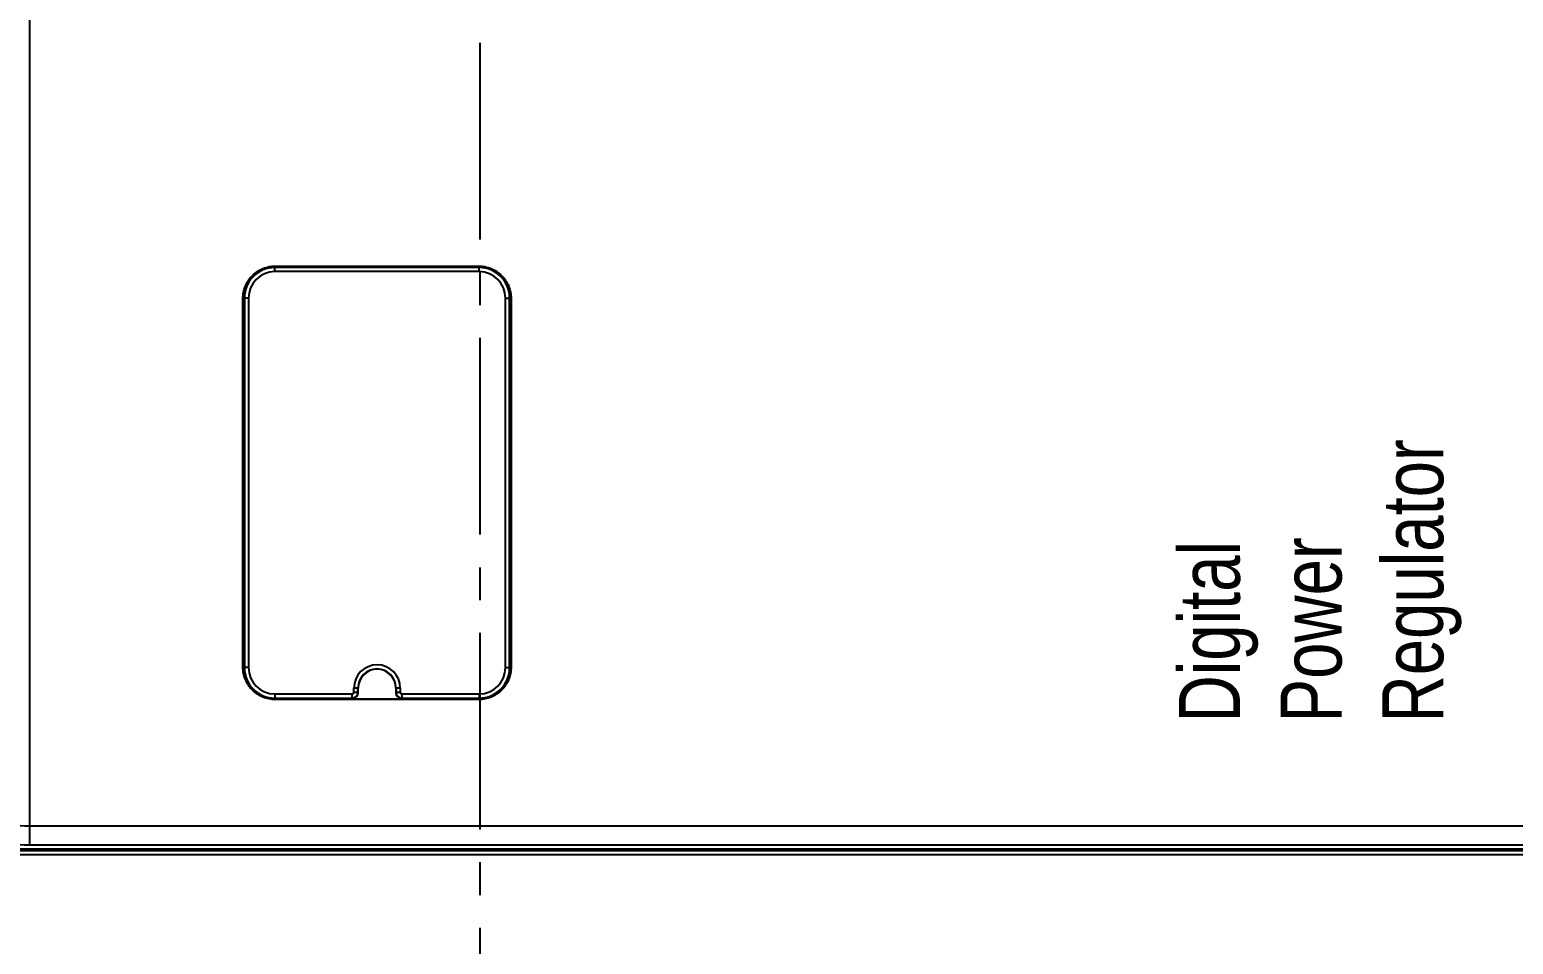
# Model space of a CAD drawing. Extents: x -329 to 5579, y -1951 to 3105.
# Drawn here: x 3010.4 to 3082.3, y -1559.6 to -1515.3 of the extents above; entities that cross this region are included whole.
import ezdxf

# ---------------------------------------------------------------- set-up
doc = ezdxf.new("R2010")
doc.units = 0
doc.header["$PDMODE"] = 3
doc.header["$PDSIZE"] = 1.5
doc.linetypes.add('CENTER', pattern=[17.8, 10.75, -2.35, 2.35, -2.35])
doc.linetypes.add('CENTER2', pattern=[28.575, 19.05, -3.175, 3.175, -3.175])
doc.layers.get('0').update_dxf_attribs({"linetype": 'CONTINUOUS'})
doc.layers.get('DEFPOINTS').update_dxf_attribs({"linetype": 'CONTINUOUS'})
for name, color, linetype in [('3', 112, 'CENTER'), ('CAP_DATA90A_DXF_CONTINUOUS', 7, 'CONTINUOUS'), ('DIM', 1, 'CONTINUOUS'), ('TOP_CASE-90ADXF_CONTINUOUS', 7, 'CONTINUOUS')]:
    doc.layers.add(name, color=color, linetype=linetype)
doc.styles.add('DIGIT', font='MAGNETOB.TTF', dxfattribs={"width": 0.8})
doc.styles.add('OMI-1', font='arial.ttf', dxfattribs={"oblique": 1})
doc.dimstyles.new('1', dxfattribs={"dimtxt": 4, "dimasz": 2.5, "dimexe": 0.8, "dimexo": 0.3, "dimgap": 0.5, "dimtad": 1, "dimtoh": 1, "dimdec": 1, "dimzin": 0, "dimtxsty": 'OMI-1', "dimcen": 0, "dimclrd": 256, "dimclre": 256, "dimclrt": 256, "dimazin": 3, "dimtfac": 0.8, "dimtdec": 1, "dimtix": 1, "dimtmove": 0, "dimatfit": 3, "dimtolj": 1, "dimtzin": 0})

# ---------------------------------------------------------------- blocks, each defined once
blk = doc.blocks.new('*D7088')
at = {"layer": 'DEFPOINTS', "color": 0}
for p in [(2905.95, -1548.783), (3159.7, -1548.783), (3159.7, -1592.543)]:
    blk.add_point(p, dxfattribs=at)
at = {"layer": 'DIM'}
for p, q in [((2905.95, -1549.083), (2905.95, -1593.343)), ((3159.7, -1549.083), (3159.7, -1593.343)), ((2908.45, -1592.543), (3157.2, -1592.543))]:
    blk.add_line(p, q, dxfattribs=at)
for points in [[(2908.45, -1592.126), (2908.45, -1592.96), (2905.95, -1592.543)], [(3157.2, -1592.96), (3157.2, -1592.126), (3159.7, -1592.543)]]:
    blk.add_solid(points, dxfattribs=at)
at = {"layer": 'DIM', "insert": (3032.825, -1590), "char_height": 4, "attachment_point": 5, "style": 'OMI-1'}
blk.add_mtext('\\A1;253.8', dxfattribs=at)

msp = doc.modelspace()

# ---------------------------------------------------------------- linework, layer by layer
at = {"layer": '3', "linetype": 'CENTER2', "ltscale": 0.5}
msp.add_line((3032.2, -1882.628), (3032.2, -1444.182), dxfattribs=at)
at = {"layer": 'CAP_DATA90A_DXF_CONTINUOUS', "color": 7, "linetype": 'CONTINUOUS'}
for p, q in [((3032.15, -1526.771), (3022.25, -1526.771)), ((3022.25, -1526.993), (3022.25, -1526.771)), ((3032.15, -1526.793), (3022.25, -1526.793)), ((3032.15, -1526.993), (3032.15, -1526.771)), ((3032.15, -1526.993), (3022.25, -1526.993)), ((3020.972, -1528.271), (3020.75, -1528.271)), ((3020.75, -1528.271), (3020.75, -1546.171)), ((3020.772, -1528.271), (3020.772, -1546.171)), ((3020.972, -1528.271), (3020.972, -1546.171)), ((3033.428, -1528.271), (3033.65, -1528.271)), ((3033.428, -1546.171), (3033.428, -1528.271)), ((3033.628, -1546.171), (3033.628, -1528.271)), ((3033.65, -1546.171), (3033.65, -1528.271)), ((3020.972, -1546.171), (3020.75, -1546.171)), ((3033.428, -1546.171), (3033.65, -1546.171)), ((3022.25, -1547.449), (3026, -1547.449)), ((3022.25, -1547.449), (3022.25, -1547.671)), ((3022.25, -1547.649), (3026, -1547.649)), ((3022.25, -1547.671), (3025, -1547.671)), ((3025, -1547.671), (3025.7, -1547.659)), ((3025.7, -1547.659), (3026, -1547.659)), ((3026, -1547.659), (3026, -1547.449)), ((3026.288, -1547.16), (3026.078, -1547.16)), ((3026.078, -1547.371), (3026.078, -1547.16)), ((3026.288, -1547.371), (3026.078, -1547.371)), ((3026.278, -1547.371), (3026.278, -1547.16)), ((3026.288, -1547.371), (3026.288, -1547.16)), ((3028.322, -1547.16), (3028.113, -1547.16)), ((3028.113, -1547.16), (3028.113, -1547.371)), ((3028.322, -1547.371), (3028.113, -1547.371)), ((3028.122, -1547.16), (3028.122, -1547.371)), ((3028.322, -1547.16), (3028.322, -1547.371)), ((3028.4, -1547.449), (3032.15, -1547.449)), ((3028.4, -1547.449), (3028.4, -1547.659)), ((3028.4, -1547.649), (3032.15, -1547.649)), ((3028.4, -1547.659), (3028.7, -1547.659)), ((3029.4, -1547.671), (3028.7, -1547.659)), ((3029.4, -1547.671), (3032.15, -1547.671)), ((3032.15, -1547.449), (3032.15, -1547.671))]:
    msp.add_line(p, q, dxfattribs=at)
for centre, radius, start, end in [((3022.25, -1528.271), 1.5, 90, 180), ((3022.25, -1528.271), 1.478, 90, 180), ((3032.15, -1528.271), 1.5, 0, 90), ((3032.15, -1528.271), 1.478, 0, 90), ((3022.25, -1528.271), 1.278, 90, 180), ((3032.15, -1528.271), 1.278, 0, 90), ((3022.25, -1546.171), 1.5, 180, 270), ((3022.25, -1546.171), 1.478, 180, 270), ((3022.25, -1546.171), 1.278, 180, 270), ((3027.2, -1547.16), 1.122, 0, 180), ((3027.2, -1547.16), 0.922, 0, 180), ((3027.2, -1547.16), 0.912, 0, 180), ((3032.15, -1546.171), 1.5, 270, 0), ((3032.15, -1546.171), 1.478, 270, 0), ((3032.15, -1546.171), 1.278, 270, 0), ((3026, -1547.371), 0.288, 270, 0), ((3026, -1547.371), 0.278, 270, 0), ((3026, -1547.371), 0.0782, 270, 0), ((3028.4, -1547.371), 0.288, 180, 270), ((3028.4, -1547.371), 0.278, 180, 270), ((3028.4, -1547.371), 0.0782, 180, 270)]:
    msp.add_arc(centre, radius, start, end, dxfattribs=at)
at = {"layer": 'TOP_CASE-90ADXF_CONTINUOUS', "color": 7, "linetype": 'CONTINUOUS'}
for p, q in [((3010.363, -1554.752), (3010.363, -1477.69)), ((3022.276, -1526.721), (3032.124, -1526.721)), ((3026.229, -1526.747), (3022.276, -1526.747)), ((3026.229, -1526.771), (3026.229, -1526.747)), ((3026.529, -1526.752), (3026.55, -1526.763)), ((3027.85, -1526.763), (3026.55, -1526.763)), ((3032.124, -1526.747), (3028.171, -1526.747)), ((3028.171, -1526.747), (3028.171, -1526.771)), ((3020.7, -1546.145), (3020.7, -1528.297)), ((3020.726, -1546.145), (3020.726, -1528.297)), ((3033.674, -1546.145), (3033.674, -1528.297)), ((3033.7, -1528.297), (3033.7, -1546.145)), ((3032.124, -1547.695), (3022.276, -1547.695)), ((3032.124, -1547.721), (3022.276, -1547.721)), ((3010.363, -1553.838), (3104.043, -1553.838)), ((3010.363, -1554.752), (3104.043, -1554.752)), ((2940.196, -1555.221), (3104.218, -1555.221)), ((2940.386, -1554.947), (3104.029, -1554.947)), ((2940.386, -1555.032), (3104.029, -1555.032))]:
    msp.add_line(p, q, dxfattribs=at)
for centre, major_axis, ratio, start_param, end_param in [((3022.277, -1528.298), (-1.096, 1.096), 0.999695, 5.497939, 7.068431), ((3026.229, -1526.753), (-0.3, 0), 0.017455, -3.106686, -1.570796), ((3028.171, -1526.753), (-0.3, 0), 0.017455, -1.570796, -0.034907), ((3032.124, -1528.298), (1.096, 1.096), 0.999695, 5.497939, 7.068431), ((3022.277, -1546.145), (-1.096, -1.096), 0.999695, 5.497939, 7.068431), ((3032.124, -1546.145), (1.096, -1.096), 0.999695, 5.497939, 7.068431)]:
    msp.add_ellipse(centre, major_axis=major_axis, ratio=ratio, start_param=start_param, end_param=end_param, dxfattribs=at)
for points, knots in [([(3020.7, -1528.297), (3020.7, -1528.092), (3020.78, -1527.676), (3021.134, -1527.155), (3021.656, -1526.8), (3022.071, -1526.721), (3022.276, -1526.721)], [0, 0, 0, 0, 0.25, 0.5, 0.75, 1, 1, 1, 1]), ([(3032.124, -1526.721), (3032.329, -1526.721), (3032.745, -1526.8), (3033.267, -1527.155), (3033.621, -1527.676), (3033.7, -1528.092), (3033.7, -1528.297)], [0, 0, 0, 0, 0.25, 0.5, 0.75, 1, 1, 1, 1]), ([(3022.276, -1547.721), (3022.071, -1547.721), (3021.656, -1547.642), (3021.134, -1547.287), (3020.78, -1546.766), (3020.7, -1546.35), (3020.7, -1546.145)], [0, 0, 0, 0, 0.25, 0.5, 0.75, 1, 1, 1, 1]), ([(3033.7, -1546.145), (3033.7, -1546.35), (3033.621, -1546.766), (3033.267, -1547.287), (3032.745, -1547.642), (3032.329, -1547.721), (3032.124, -1547.721)], [0, 0, 0, 0, 0.25, 0.5, 0.75, 1, 1, 1, 1]), ([(3005.433, -1551.612), (3005.657, -1552.321), (3006.587, -1553.009), (3007.762, -1553.464), (3008.87, -1553.755), (3009.757, -1553.838), (3010.363, -1553.838)], [0, 0, 0, 0, 0.39482, 0.53012, 0.678387, 1, 1, 1, 1]), ([(3004.447, -1552.526), (3004.574, -1552.861), (3004.991, -1553.324), (3005.705, -1553.785), (3006.731, -1554.253), (3008.302, -1554.647), (3009.648, -1554.752), (3010.363, -1554.752)], [0, 0, 0, 0, 0.163343, 0.267604, 0.388314, 0.674502, 1, 1, 1, 1])]:
    msp.add_open_spline(points, degree=3, knots=knots, dxfattribs=at)

# ---------------------------------------------------------------- texts
at = {"ltscale": 10, "insert": (3066.072, -1548.826), "char_height": 1.33066, "width": 26.82149, "attachment_point": 1, "rotation": 90, "style": 'DIGIT'}
msp.add_mtext('{\\fMagneto|b0|i0|c0|p82;\\H2.222x;Digital\\PPower\\fMagneto|b0|i0|c129|p82;\\P\\fMagneto|b0|i0|c0|p82;Regulator\\fMagneto|b0|i0|c129|p82;\\H0.45x; }', dxfattribs=at)

# ---------------------------------------------------------------- dimensions: what is measured, and where the dimension line sits
at = {"layer": 'DIM'}
dim = msp.add_linear_dim(base=(3159.700313363, -1592.543165102), p1=(2905.950313363, -1548.782902353), p2=(3159.700313363, -1548.782902353), dimstyle='1', dxfattribs=at)
dim.commit()
dim.dimension.update_dxf_attribs({"geometry": '*D7088', "text_midpoint": (3032.825313363, -1589.999508895)})

doc.saveas('drawing.dxf')
